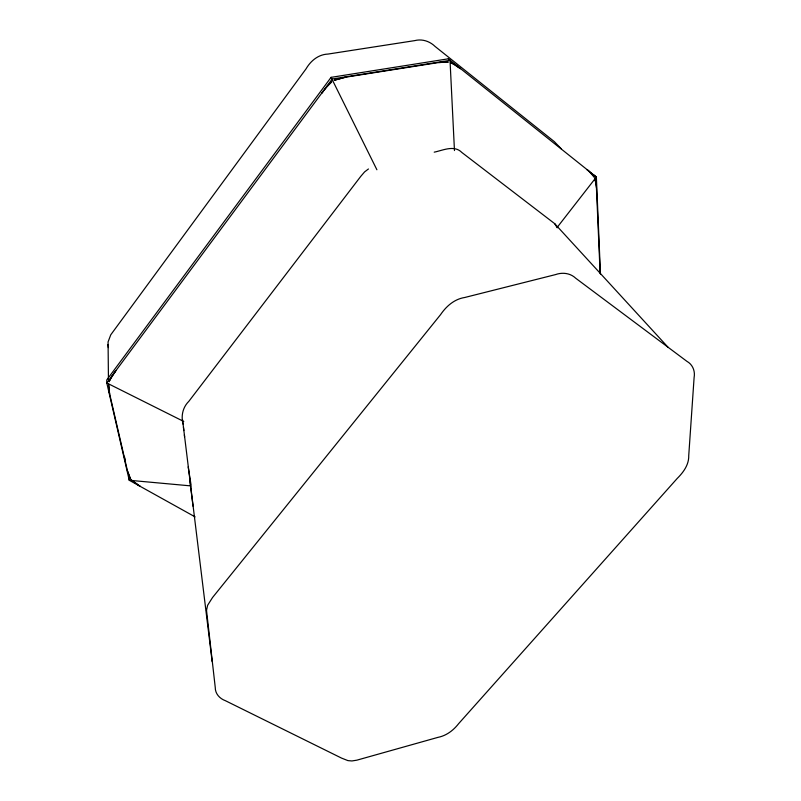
<?xml version="1.0" encoding="UTF-8"?>
<svg xmlns="http://www.w3.org/2000/svg" width="801" height="801" viewBox="0 0 801 801"><rect width="100%" height="100%" fill="white"/><g stroke="black" fill="none" stroke-linecap="round" stroke-linejoin="round"><path stroke-width="1.2" d="M108.445 379.584L108.065 341.927L110.768 334.798L306.082 68.816C310.738 60.786 318.397 54.428 328.02 54.067L414.688 40.631C422.077 38.688 429.686 41.201 435.083 46.448L554.332 141.637L561.231 148.776M323.314 91.094L321.882 93.056L327.068 86.238L331.734 81.782L324.635 89.301M600.45 274.022L596.365 177.041L448.27 58.813L331.073 77.347L106.763 379.984L106.793 382.968L129.251 480.27L195.114 516.885M557.216 227.344L596.365 177.041L594.022 175.049M368.44 168.981L364.595 171.905L360.79 176.33L188.886 401.271C182.758 407.298 180.866 415.909 183.069 424.099M434.212 152.16C442.943 150.398 454.277 144.651 461.877 152.5L554.703 223.669L667.974 347.183M345.531 77.206L334.337 80.23L345.531 77.206L438.658 62.548L448.069 62.078L438.658 62.548M454.467 150.558L450.022 60.345L332.245 78.999L106.793 382.968L183.769 421.486M191.038 485.917L129.251 480.27L129.121 476.955M448.27 58.813L450.022 60.345M554.703 223.669L557.246 227.824M331.073 77.347L376.901 169.762M109.667 394.122L108.606 384.31L109.236 392.13L127.489 471.008L130.723 479.248M130.132 478.347L127.489 471.008M594.773 178.142L596.355 185.932L600.089 272.29M191.008 484.645L188.185 466.863M595.193 179.204L596.455 187.664M124.365 456.35L125.487 461.196M189.637 478.988L193.051 506.232M182.548 419.794L212.165 661.656M183.449 427.334L183.84 430.548M184.35 434.843L184.6 436.966M108.005 344.56L108.335 347.604M600.029 270.277L600.079 273.161M206.508 610.322L215.249 687.448C215.169 693.766 219.714 698.652 225.411 700.705L341.566 758.106L347.954 760.62L351.939 760.95L356.825 760.179L437.937 737.371C446.437 735.708 453.446 730.332 458.673 723.613L677.215 478.447C683.413 472.3 689.01 464.72 688.74 455.549L694.107 377.551C695.308 371.143 692.725 364.555 686.908 361.341L575.749 278.257C570.302 273.041 562.402 272.12 555.463 274.613L464.82 297.471C454.397 299.063 446.307 306.212 440.56 314.653L212.545 597.516L207.619 605.286L206.508 610.322M109.537 380.545L109.106 381.777L111.509 376.75L115.855 370.583L109.537 380.545M451.664 62.989L450.502 62.588L455.158 64.791L460.485 68.696L451.664 62.989M140.015 486.257L131.384 480.089L140.015 486.257M588.314 170.643L587.023 169.602L591.488 173.487L594.292 177.151L588.314 170.643"/></g></svg>
